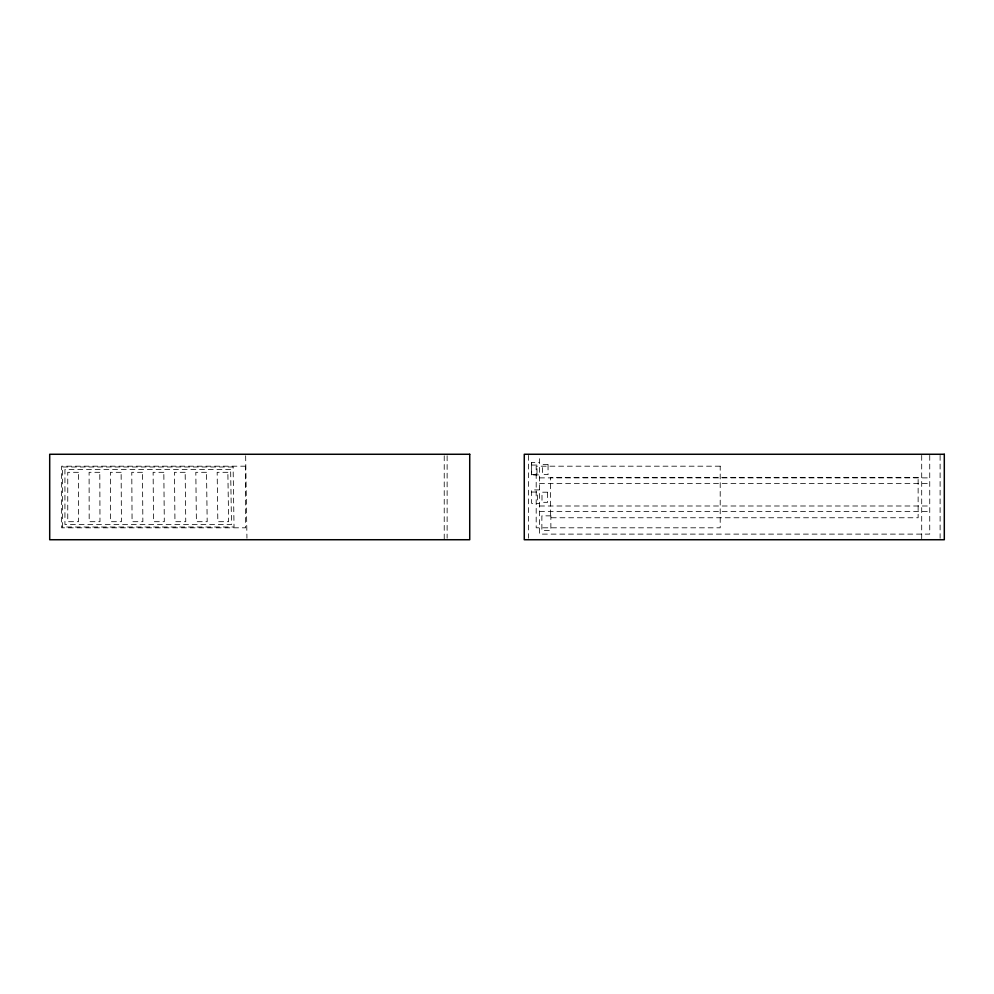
<?xml version="1.0" encoding="UTF-8"?>
<svg xmlns="http://www.w3.org/2000/svg" width="994" height="994" viewBox="0 0 994 994"><rect width="100%" height="100%" fill="white"/><g stroke="black" fill="none" stroke-linecap="round" stroke-linejoin="round"><path stroke-width="0.75" stroke-dasharray="4.97 3.73" d="M531.914 474.635L539.518 474.908L531.641 474.908L531.641 462.533L539.518 462.533M531.914 465.068L536.984 465.068L536.984 474.635M539.518 477.878L929.738 477.878M539.518 483.506L929.738 483.506M539.518 489.905L531.641 489.905L531.641 503.399L539.518 503.399M531.641 492.042L537.381 492.042L537.381 503.399M539.518 505.996L929.738 505.996M539.518 511.624L929.738 511.624M245.655 455.786L246.947 538.214M940.113 455.389L940.113 538.226M929.738 455.389L929.738 534.113L539.518 534.113L539.518 455.389M921.699 455.389L921.699 539.73M531.641 462.533L531.641 474.908M528.46 455.389L528.46 538.201M447.126 455.786L447.126 538.214M444.231 455.786L444.231 539.73M548.054 464.509L542.426 464.509L542.426 474.623L548.054 474.623L548.054 464.509M245.63 466.186L61.628 466.186L61.628 527.814L245.63 527.814L245.63 466.186M720.203 466.186L536.188 466.186L536.188 527.814L720.203 527.814L720.203 466.186M233.105 466.994L62.423 466.994L62.423 527.006L234.037 527.006L233.105 466.994M230.633 469.491L64.933 469.491L64.933 524.509L231.503 524.509L230.633 469.491M78.451 472.312L67.754 472.312L67.754 521.688L78.538 521.688L78.451 472.312M99.798 472.312L89.1 472.312L89.187 521.688L99.984 521.688L99.798 472.312M121.131 472.312L110.446 472.312L110.632 521.688L121.43 521.688L121.131 472.312M142.477 472.312L131.78 472.312L132.078 521.688L142.863 521.688L142.477 472.312M163.824 472.312L153.126 472.312L153.511 521.688L164.308 521.688L163.824 472.312M185.17 472.312L174.472 472.312L174.956 521.688L185.754 521.688L185.17 472.312M206.516 472.312L195.818 472.312L196.402 521.688L207.187 521.688L206.516 472.312M227.862 472.312L217.164 472.312L217.835 521.688L228.632 521.688L227.862 472.312M918.133 477.368L550.44 477.368L550.44 517.762L918.133 517.762L918.133 477.368M547.619 492.204L541.991 492.204L541.991 502.33L547.619 502.33L547.619 492.204M550.862 515.849L541.867 515.849L541.867 530.473L550.862 530.473L550.862 515.849"/><path stroke-width="1.49" d="M469.727 454.27L49.7 454.27L49.7 539.73L469.727 539.73L469.727 454.27M944.3 454.27L524.273 454.27L524.273 539.73L944.3 539.73L944.3 454.27"/></g></svg>
